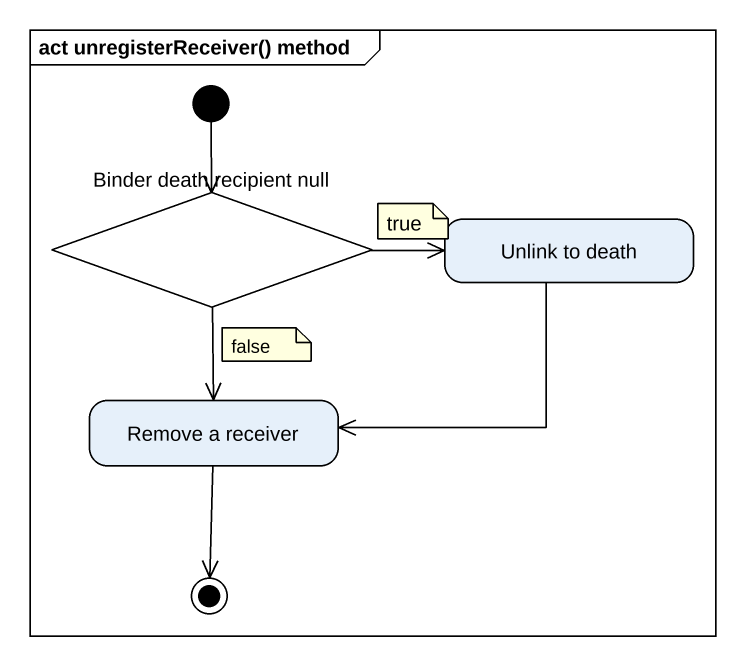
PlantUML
@startuml
mainframe act unregisterReceiver() method
hide empty description
state "Binder death recipient null" as Binder_death_recipient_null <<choice>>
state "Unlink to death" as Unlink_to_death
state "Remove a receiver" as Remove_a_receiver
[*] --> Binder_death_recipient_null
Binder_death_recipient_null -right-> Unlink_to_death
Binder_death_recipient_null --> Remove_a_receiver
Unlink_to_death -left-> Remove_a_receiver
Remove_a_receiver --> [*]
note as N1
  true
end note
note as N2
  false
end note
@enduml
